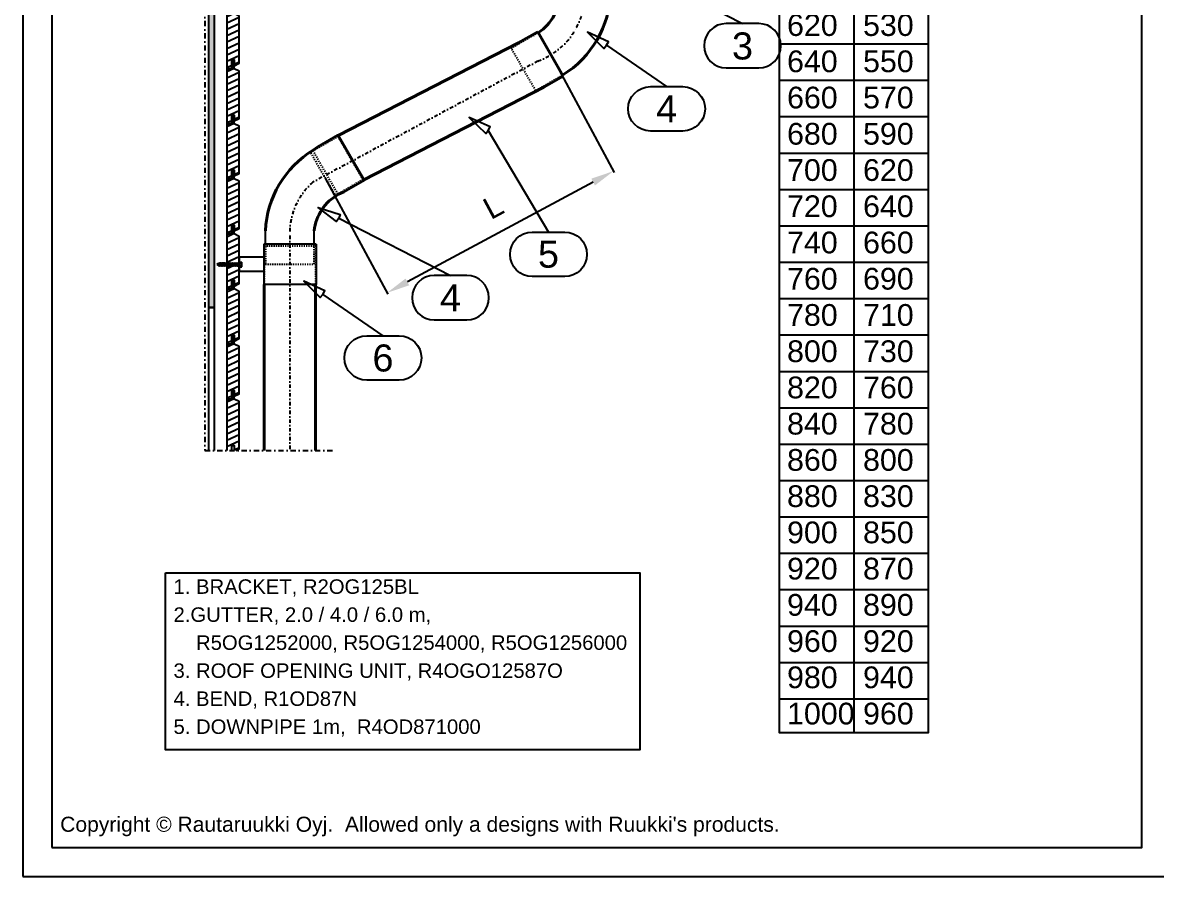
# Model space of a CAD drawing. Extents: x -5366 to 10078, y -29412 to -20292.
# Drawn here: x -2198 to -243, y -29412 to -27940 of the extents above; entities that cross this region are included whole.
import ezdxf
from ezdxf.enums import TextEntityAlignment as Align

# ---------------------------------------------------------------- set-up
doc = ezdxf.new("R2010")
doc.units = 0
for name, pattern in [('KL', [4, 2, -2]), ('PKEL', [5, 2, -1.5, 0, -1.5]), ('PKL', [7, 3, -2, 0, -2])]:
    doc.linetypes.add(name, pattern=pattern)
for name, color, linetype in [('025', 1, 'CONTINUOUS'), ('1', 7, 'CONTINUOUS'), ('CLASSIC', 7, 'CONTINUOUS'), ('DET_RAAMIT', 7, 'CONTINUOUS'), ('KIINNIKE', 1, 'CONTINUOUS'), ('MITAT', 2, 'CONTINUOUS'), ('POIMULEVY', 7, 'CONTINUOUS'), ('RAAMIT', 2, 'CONTINUOUS'), ('RU_COPYRIGHT', 7, 'CONTINUOUS'), ('RWS', 7, 'CONTINUOUS')]:
    doc.layers.add(name, color=color, linetype=linetype)
doc.layers.add('DET_RAAMI_ULOIN', color=7, linetype='CONTINUOUS', plot=False)
doc.layers.add('RWS LIMITYKSET YM', color=7, linetype='CONTINUOUS', plot=False)
doc.layers.add('KUVA', color=7, linetype='CONTINUOUS', lineweight=40)
doc.styles.add('arial', font='ARIAL.TTF')
doc.dimstyles.get("Standard").update_dxf_attribs({"dimtxt": 0.18, "dimasz": 0.18, "dimexe": 0.18, "dimexo": 0.0625, "dimgap": 0.09, "dimtad": 0, "dimtih": 1, "dimtoh": 1, "dimdec": 4, "dimzin": 0, "dimdsep": 46, "dimtxsty": 'Standard', "dimcen": 0.09, "dimadec": 0, "dimazin": 0, "dimtfac": 1, "dimtdec": 4, "dimtofl": 0, "dimtmove": 0, "dimatfit": 3, "dimfxl": 0, "dimtolj": 1, "dimtzin": 0, "dimarcsym": 0})

# ---------------------------------------------------------------- blocks, each defined once
blk = doc.blocks.new('Bracket wood wall')
at = {"layer": '1'}
for p, q in [((-691.1, -3746.1), (-781.5, -3746.1)), ((-781.5, -3746.1), (-781.5, -3815.7)), ((-691.1, -3746.1), (-691.1, -3815.7)), ((-691.1, -3815.7), (-781.5, -3815.7))]:
    blk.add_line(p, q, dxfattribs=at)
at = {"layer": 'RWS'}
for p, q in [((-781.5, -3768.4), (-824.1, -3768.4)), ((-824.1, -3768.4), (-824.1, -3793.4)), ((-781.5, -3793.4), (-824.1, -3793.4))]:
    blk.add_line(p, q, dxfattribs=at)
blk = doc.blocks.new('S55-38')
at = {"layer": 'KIINNIKE'}
for p, q in [((-22, 8.8), (-20, 7.8)), ((-20.7, 12.6), (-18.7, 11.6)), ((-19.2, 7.4), (-17.1, 6.3)), ((-17.9, 11.2), (-15.9, 10.1))]:
    blk.add_line(p, q, dxfattribs=at)
at = {"layer": 'KIINNIKE', "color": 1}
for p, q in [((-16.3, 6), (-14.3, 4.9)), ((-15.1, 9.8), (-13, 8.7)), ((-13.5, 4.5), (-11.4, 3.5)), ((-12.2, 8.3), (-10.2, 7.3)), ((-10.7, 3.1), (-8.6, 2.1)), ((-9.4, 6.9), (-7.3, 5.9)), ((-7.8, 1.7), (-5.8, 0.7)), ((-6.6, 5.5), (-4.5, 4.5)), ((-5, 0.3), (-2.9, -0.8)), ((-3.7, 4.1), (-1.7, 3)), ((-0.9, 2.7), (0.9, 1.8)), ((6.3, 1.3), (2.7, -5.8)), ((-2.2, -1.1), (-0.9, -1.8))]:
    blk.add_line(p, q, dxfattribs=at)
at = {"layer": 'KIINNIKE'}
for points in [[(-33.6, 16.3), (-34.2, 17.1)], [(-34.2, 17.1), (-33.3, 17.1)], [(-28.5, 12), (-29.2, 12.4)], [(-25.6, 10.6), (-27.7, 11.6)], [(-27.5, 15.9), (-27.2, 15.8)], [(-26.4, 15.4), (-24.4, 14.4)], [(-22.8, 9.2), (-24.9, 10.2)], [(-23.6, 14), (-21.5, 13)], [(-20, 7.8), (-20, 7.8)], [(-18.7, 11.6), (-18.8, 11.6)]]:
    blk.add_lwpolyline(points, dxfattribs=at)
for points in [[(-33.5, 15.5), (-33.7, 16), (-33.2, 17.3), (-32.8, 17.5), (-32.7, 17), (-33.1, 15.7)], [(-31.2, 12.5), (-31.4, 13.3), (-30, 17.4), (-29.4, 17.8), (-29.2, 17), (-30.6, 12.9)], [(-28.3, 11.1), (-28.6, 11.8), (-27.1, 16), (-26.6, 16.4), (-26.4, 15.6), (-27.8, 11.4)], [(-25.5, 9.7), (-25.7, 10.4), (-24.3, 14.6), (-23.7, 15), (-23.5, 14.2), (-24.9, 10)], [(-22.6, 8.3), (-22.9, 9), (-21.5, 13.2), (-20.9, 13.6), (-20.7, 12.8), (-22.1, 8.6)], [(-19.8, 6.9), (-20, 7.6), (-18.6, 11.7), (-18, 12.1), (-17.8, 11.4), (-19.3, 7.2)]]:
    blk.add_lwpolyline(points, close=True, dxfattribs=at)
for points in [[(-31.2, 13.7, -0.053388), (-32.8, 15.3), (-33.1, 15.7)], [(-32.7, 17.1), (-31.9, 17, -0.041911), (-30.2, 16.9)], [(-28.5, 12), (-29.2, 12.4, -0.035659), (-30.5, 13.2, -0.035659)], [(-29.3, 16.7, -0.048189), (-27.5, 15.9), (-27.2, 15.8)]]:
    blk.add_lwpolyline(points, format="xyb", dxfattribs=at)
at = {"layer": 'KIINNIKE', "color": 1}
for points in [[(-17, 5.4), (-17.2, 6.2), (-15.8, 10.3), (-15.2, 10.7), (-15, 9.9), (-16.4, 5.8)], [(-14.1, 4), (-14.4, 4.7), (-12.9, 8.9), (-12.4, 9.3), (-12.2, 8.5), (-13.6, 4.3)], [(-11.3, 2.6), (-11.5, 3.3), (-10.1, 7.5), (-9.5, 7.9), (-9.3, 7.1), (-10.7, 2.9)], [(-8.4, 1.2), (-8.7, 1.9), (-7.3, 6.1), (-6.7, 6.5), (-6.5, 5.7), (-7.9, 1.5)], [(-5.6, -0.2), (-5.8, 0.5), (-4.4, 4.7), (-3.8, 5), (-3.6, 4.3), (-5.1, 0.1)], [(-2.8, -1.6), (-3, -0.9), (-1.6, 3.2), (-1, 3.6), (-0.8, 2.8), (-2.2, -1.3)], [(2.1, 4.2), (3, 3.7), (-1.2, -4.7), (-2.1, -4.2)]]:
    blk.add_lwpolyline(points, close=True, dxfattribs=at)
at = {"layer": 'RWS', "color": 1}
for p, q in [((1.8, 1.3), (5.4, -0.5)), ((2.7, 3.1), (6.3, 1.3)), ((-0.9, -4), (2.7, -5.8)), ((0, -2.3), (3.6, -4))]:
    blk.add_line(p, q, dxfattribs=at)
blk = doc.blocks.new('A$C1A014E56')
at = {"layer": 'KUVA'}
for p, q in [((44.9, 0), (-44.9, 0)), ((44.9, -40), (44.9, 0)), ((-44.9, -40), (-44.9, 0)), ((-44.9, -40), (-44, -50)), ((44.9, -40), (43.9, -50))]:
    blk.add_line(p, q, dxfattribs=at)
for centre, radius, start, end in [((-123.9, -52.6), 79.9, 302.8696, 1.8564), ((-127.6, -46.1), 171.6, 301.3357, 358.6964)]:
    blk.add_arc(centre, radius, start, end, dxfattribs=at)
at = {"layer": 'RWS LIMITYKSET YM', "linetype": 'KL'}
for p, q in [((-127.2, -146.8), (-80.5, -119.7)), ((-85.1, -219.7), (-127.2, -146.8)), ((-38.4, -192.7), (-85.1, -219.7))]:
    blk.add_line(p, q, dxfattribs=at)
blk = doc.blocks.new('A$C3BAD2F99')
at = {"layer": 'KUVA'}
for p, q in [((-8.6, 46.8), (26, 66.8)), ((26, 66.8), (70.9, -10.9)), ((-8.6, 46.8), (-16.8, 41)), ((36.2, -30.9), (70.9, -10.9)), ((36.2, -30.9), (27.1, -35.2))]:
    blk.add_line(p, q, dxfattribs=at)
for centre, radius, start, end in [((72.9, -106.2), 172.3, 121.3675, 177.3191), ((66, -106.9), 81.6, 118.4668, 173.8186)]:
    blk.add_arc(centre, radius, start, end, dxfattribs=at)
at = {"layer": 'RWS'}
for p, q in [((-99.3, -121.1), (-99.3, -98.1)), ((-15.1, -121.1), (-15.1, -98.1))]:
    blk.add_line(p, q, dxfattribs=at)
at = {"layer": 'RWS LIMITYKSET YM', "linetype": 'KL'}
for p, q in [((-99.3, -121.1), (-99.3, -155.6)), ((-15.1, -155.6), (-15.1, -121.1)), ((-99.3, -155.6), (-15.1, -155.6))]:
    blk.add_line(p, q, dxfattribs=at)
blk = doc.blocks.new('A$C776502CB')
at = {"layer": 'KUVA'}
for p, q in [((311, 159.2), (0.5, -0.6)), ((355.1, 82.8), (44.6, -77)), ((44.6, -77), (0.5, -0.6))]:
    blk.add_line(p, q, dxfattribs=at)
at = {"layer": 'RWS'}
for p, q in [((0.5, -0.8), (0.5, -0.6)), ((44.6, -77), (44.4, -76.9))]:
    blk.add_line(p, q, dxfattribs=at)
at = {"layer": 'RWS LIMITYKSET YM', "linetype": 'KL'}
for p, q in [((0.1, -2.1), (-43.2, -27.1)), ((0.1, -2.1), (0.5, -0.8)), ((0.1, -2.1), (43.1, -76.6)), ((-43.2, -27.1), (-46.8, -30.7)), ((-46.8, -30.7), (-5.2, -102.9)), ((-0.2, -101.6), (-43.2, -27.1)), ((43.1, -76.6), (-0.2, -101.6)), ((43.1, -76.6), (44.4, -76.9)), ((-0.2, -101.6), (-5.2, -102.9))]:
    blk.add_line(p, q, dxfattribs=at)
blk = doc.blocks.new('*D153')
at = {"layer": 'MITAT', "color": 6, "lineweight": -2}
for p, q in [((-1285.1, -27997.9), (-1177.5, -28197.9)), ((-1675.8, -28207.9), (-1568.2, -28408)), ((-1213.9, -28214.7), (-1534.2, -28386.8))]:
    blk.add_line(p, q, dxfattribs=at)
at = {"layer": 'MITAT', "color": 6}
for points in [[(-1217.1, -28208.8), (-1210.8, -28220.5), (-1178.7, -28195.7)], [(-1537.3, -28381), (-1531, -28392.7), (-1569.4, -28405.8)]]:
    blk.add_solid(points, dxfattribs=at)
at = {"layer": 'MITAT', "color": 2, "insert": (-1386.2, -28257), "char_height": 37.5, "attachment_point": 5, "rotation": 28.2631, "style": 'arial'}
blk.add_mtext('\\A1;L', dxfattribs=at)

msp = doc.modelspace()

# ---------------------------------------------------------------- hatches: boundary and pattern name
at = {"layer": 'RAAMIT'}
h = msp.add_hatch(dxfattribs=at)
h.set_pattern_fill('PISTE', color=1, scale=0.04, style=0)
h.set_pattern_definition([(0, (-1000.4024, -26713.416), (2, 2), [0, -4])])
h.paths.add_polyline_path([(-1876.48828, -27431.11092), (-1867.48828, -27431.11092), (-1867.48828, -28431.11092), (-1876.48828, -28431.11092)])
at = {"layer": 'RWS'}
h = msp.add_hatch(dxfattribs=at)
h.set_pattern_fill('VAAKAV', color=1, scale=0.1, angle=25, style=0)
h.set_pattern_definition([(25, (-1000.402, -27093.416), (-4.22618, 9.06308), [])])
h.paths.add_polyline_path([(-1832.98828, -27908.99284), (-1836.98828, -27908.99284), (-1836.98828, -27923.99284), (-1845.48828, -27923.99284), (-1845.48828, -28018.99284), (-1836.98828, -28018.99284), (-1836.98828, -28003.99284), (-1832.98828, -28003.99284), (-1832.98828, -28013.99284), (-1824.48828, -28009.74284), (-1824.48828, -27928.24284), (-1832.98828, -27923.99284)])
h = msp.add_hatch(dxfattribs=at)
h.set_pattern_fill('VAAKAV', color=1, scale=0.1, angle=25, style=0)
h.set_pattern_definition([(25, (-1000.402, -27188.416), (-4.22618, 9.06308), [])])
h.paths.add_polyline_path([(-1832.98828, -28003.99284), (-1836.98828, -28003.99284), (-1836.98828, -28018.99284), (-1845.48828, -28018.99284), (-1845.48828, -28113.99284), (-1836.98828, -28113.99284), (-1836.98828, -28098.99284), (-1832.98828, -28098.99284), (-1832.98828, -28108.99284), (-1824.48828, -28104.74284), (-1824.48828, -28023.24284), (-1832.98828, -28018.99284)])
h = msp.add_hatch(dxfattribs=at)
h.set_pattern_fill('VAAKAV', color=1, scale=0.1, angle=25, style=0)
h.set_pattern_definition([(25, (-1000.402, -27283.416), (-4.22618, 9.06308), [])])
h.paths.add_polyline_path([(-1832.98828, -28098.99284), (-1836.98828, -28098.99284), (-1836.98828, -28113.99284), (-1845.48828, -28113.99284), (-1845.48828, -28208.99284), (-1836.98828, -28208.99284), (-1836.98828, -28193.99284), (-1832.98828, -28193.99284), (-1832.98828, -28203.99284), (-1824.48828, -28199.74284), (-1824.48828, -28118.24284), (-1832.98828, -28113.99284)])
h = msp.add_hatch(dxfattribs=at)
h.set_pattern_fill('VAAKAV', color=1, scale=0.1, angle=25, style=0)
h.set_pattern_definition([(25, (-1000.402, -27378.416), (-4.22618, 9.06308), [])])
h.paths.add_polyline_path([(-1832.98828, -28193.99284), (-1836.98828, -28193.99284), (-1836.98828, -28208.99284), (-1845.48828, -28208.99284), (-1845.48828, -28303.99284), (-1836.98828, -28303.99284), (-1836.98828, -28288.99284), (-1832.98828, -28288.99284), (-1832.98828, -28298.99284), (-1824.48828, -28294.74284), (-1824.48828, -28213.24284), (-1832.98828, -28208.99284)])
h = msp.add_hatch(dxfattribs=at)
h.set_pattern_fill('VAAKAV', color=1, scale=0.1, angle=25, style=0)
h.set_pattern_definition([(25, (-1000.402, -27473.416), (-4.22618, 9.06308), [])])
h.paths.add_polyline_path([(-1832.98828, -28288.99284), (-1836.98828, -28288.99284), (-1836.98828, -28303.99284), (-1845.48828, -28303.99284), (-1845.48828, -28398.99284), (-1836.98828, -28398.99284), (-1836.98828, -28383.99284), (-1832.98828, -28383.99284), (-1832.98828, -28393.99284), (-1824.48828, -28389.74284), (-1824.48828, -28308.24284), (-1832.98828, -28303.99284)])
h = msp.add_hatch(dxfattribs=at)
h.set_pattern_fill('VAAKAV', color=1, scale=0.1, angle=25, style=0)
h.set_pattern_definition([(25, (-1000.402, -27568.416), (-4.22618, 9.06308), [])])
h.paths.add_polyline_path([(-1832.98828, -28383.99284), (-1836.98828, -28383.99284), (-1836.98828, -28398.99284), (-1845.48828, -28398.99284), (-1845.48828, -28493.99284), (-1836.98828, -28493.99284), (-1836.98828, -28478.99284), (-1832.98828, -28478.99284), (-1832.98828, -28488.99284), (-1824.48828, -28484.74284), (-1824.48828, -28403.24284), (-1832.98828, -28398.99284)])
h = msp.add_hatch(dxfattribs=at)
h.set_pattern_fill('VAAKAV', color=1, scale=0.1, angle=25, style=0)
h.set_pattern_definition([(25, (-1000.402, -27663.416), (-4.22618, 9.06308), [])])
h.paths.add_polyline_path([(-1832.98828, -28478.99284), (-1836.98828, -28478.99284), (-1836.98828, -28493.99284), (-1845.48828, -28493.99284), (-1845.48828, -28588.99284), (-1836.98828, -28588.99284), (-1836.98828, -28573.99284), (-1832.98828, -28573.99284), (-1832.98828, -28583.99284), (-1824.48828, -28579.74284), (-1824.48828, -28498.24284), (-1832.98828, -28493.99284)])
h = msp.add_hatch(dxfattribs=at)
h.set_pattern_fill('VAAKAV', color=1, scale=0.1, angle=25, style=0)
h.set_pattern_definition([(25, (-1000.402, -27758.416), (-4.22618, 9.06308), [])])
h.paths.add_polyline_path([(-1845.48828, -28677.49957), (-1836.98828, -28677.49957), (-1836.98828, -28668.99284), (-1832.98828, -28668.99284), (-1832.98828, -28678.99284), (-1824.48828, -28674.74284), (-1824.48828, -28593.24284), (-1832.98828, -28588.99284), (-1832.98828, -28573.99284), (-1836.98828, -28573.99284), (-1836.98828, -28588.99284), (-1845.48828, -28588.99284)])

# ---------------------------------------------------------------- linework, layer by layer
at = {"layer": '025', "color": 1, "linetype": 'PKL', "ltscale": 3}
msp.add_line((-1883.3462, -27282.62964), (-1883.3462, -28677.49957), dxfattribs=at)
at = {"layer": '025', "linetype": 'PKL', "ltscale": 3}
msp.add_line((-1883.3462, -28677.49957), (-1658.70878, -28677.49957), dxfattribs=at)
at = {"layer": 'CLASSIC', "color": 1}
for points in [[(-1149.04795, -27842.17625), (-1152.75946, -27848.07363), (-1184.60738, -27823.91353), (-1146.41689, -27835.72396), (-1149.04795, -27842.17625), (-956.28074, -27941.1782), (-984.26324, -27941.1782, 1), (-984.26324, -28017.73025), (-928.29824, -28017.73025, 1), (-928.29824, -27941.1782), (-956.28074, -27941.1782)], [(-1190.82247, -27978.53795), (-1187.38474, -27972.47189), (-1223.77131, -27955.85818), (-1195.26133, -27983.9149), (-1190.82247, -27978.53795), (-1087.10543, -28049.92977), (-1059.10545, -28049.92977, -1), (-1059.10545, -28126.52964), (-1115.10542, -28126.52964, -1), (-1115.10542, -28049.92977), (-1087.10543, -28049.92977)], [(-1394.65504, -28125.67253), (-1391.2173, -28119.60646), (-1427.60388, -28102.99276), (-1399.0939, -28131.04948), (-1394.65504, -28125.67253), (-1290.938, -28300.99359), (-1262.93802, -28300.99359, -1), (-1262.93802, -28377.59347), (-1318.93798, -28377.59347, -1), (-1318.93798, -28300.99359), (-1290.938, -28300.99359)], [(-1652.6539, -28276.85724), (-1656.36541, -28282.75462), (-1688.21333, -28258.59452), (-1650.02284, -28270.40495), (-1652.6539, -28276.85724), (-1459.88669, -28375.85919), (-1487.86919, -28375.85919, 1), (-1487.86919, -28452.41124), (-1431.90419, -28452.41124, 1), (-1431.90419, -28375.85919), (-1459.88669, -28375.85919)], [(-1680.02781, -28408.36259), (-1676.59008, -28402.29653), (-1712.97666, -28385.68283), (-1684.46668, -28413.73954), (-1680.02781, -28408.36259), (-1576.31078, -28479.75441), (-1548.3108, -28479.75441, -1), (-1548.3108, -28556.35429), (-1604.31076, -28556.35429, -1), (-1604.31076, -28479.75441), (-1576.31078, -28479.75441)]]:
    msp.add_lwpolyline(points, format="xyb", dxfattribs=at)
at = {"layer": 'DET_RAAMI_ULOIN', "color": 2}
msp.add_lwpolyline([(-2197.64544, -29412.3081), (-217.64544, -29412.3081), (-217.64544, -26562.3081), (-2197.64544, -26562.3081)], close=True, dxfattribs=at)
at = {"layer": 'DET_RAAMIT', "color": 2}
msp.add_lwpolyline([(-2147.64544, -29362.3081), (-267.64544, -29362.3081), (-267.64544, -26612.3081), (-2147.64544, -26612.3081)], close=True, dxfattribs=at)
at = {"layer": 'KUVA'}
for p, q in [((-1309.48716, -27955.26052), (-1342.90229, -27974.55275)), ((-1309.48716, -27955.26052), (-1265.38716, -28031.64396)), ((-1265.38716, -28031.64396), (-1298.80229, -28050.93619)), ((-1780.98571, -28391.44842), (-1780.98571, -28677.49957)), ((-1692.78571, -28391.44842), (-1692.78571, -28677.49957))]:
    msp.add_line(p, q, dxfattribs=at)
at = {"layer": 'RAAMIT'}
msp.add_lwpolyline([(-1876.48828, -27431.11092), (-1867.48828, -27431.11092), (-1867.48828, -28431.11092), (-1876.48828, -28431.11092)], close=True, dxfattribs=at)
msp.add_lwpolyline([(-1876.48828, -28677.49957), (-1876.48828, -28431.11092), (-1867.48828, -28431.11092), (-1867.48828, -28677.49957)], dxfattribs=at)
at = {"layer": 'RWS', "color": 1, "linetype": 'PKL', "ltscale": 3}
msp.add_line((-1883.3462, -27282.62964), (-1883.3462, -28677.49957), dxfattribs=at)
at = {"layer": 'RWS', "color": 1, "ltscale": 3}
for p, q in [((-764.28273, -27471.43575), (-764.28273, -29164.54255)), ((-892.65551, -27976.16376), (-635.90994, -27976.16376)), ((-892.65551, -28038.93742), (-635.90994, -28038.93742)), ((-892.65551, -28101.71107), (-635.90994, -28101.71107)), ((-892.65551, -28164.48473), (-635.90994, -28164.48473)), ((-892.65551, -28227.25839), (-635.90994, -28227.25839)), ((-892.65551, -28290.03205), (-635.90994, -28290.03205)), ((-892.65551, -28352.80571), (-635.90994, -28352.80571)), ((-892.65551, -28415.57936), (-635.90994, -28415.57936)), ((-892.65551, -28478.35302), (-635.90994, -28478.35302)), ((-892.65551, -28541.12668), (-635.90994, -28541.12668)), ((-892.65551, -28603.90034), (-635.90994, -28603.90034)), ((-892.65551, -28666.674), (-635.90994, -28666.674)), ((-892.65551, -28729.44765), (-635.90994, -28729.44765)), ((-892.65551, -28792.22131), (-635.90994, -28792.22131)), ((-892.65551, -28854.99497), (-635.90994, -28854.99497)), ((-892.65551, -28917.76863), (-635.90994, -28917.76863)), ((-892.65551, -28980.54229), (-635.90994, -28980.54229)), ((-892.65551, -29043.31594), (-635.90994, -29043.31594)), ((-892.65551, -29106.0896), (-635.90994, -29106.0896))]:
    msp.add_line(p, q, dxfattribs=at)
msp.add_lwpolyline([(-892.65551, -27471.43575), (-635.90994, -27471.43575), (-635.90994, -29164.54255), (-892.65551, -29164.54255)], close=True, dxfattribs=at)
at = {"layer": 'RWS', "linetype": 'PKEL', "ltscale": 3}
msp.add_lwpolyline([(-1228.02636, -27804.66777), (-1228.02672, -27883.26672, -0.3286788922), (-1309.2372, -28006.0385), (-1697.35126, -28214.74119, 0.2240776851), (-1737.04489, -28306.90969), (-1736.88571, -28677.49957)], format="xyb", dxfattribs=at)
at = {"layer": 'RWS', "color": 2}
for points in [[(-1832.98828, -27908.99284), (-1836.98828, -27908.99284), (-1836.98828, -27923.99284), (-1845.48828, -27923.99284), (-1845.48828, -28018.99284), (-1836.98828, -28018.99284), (-1836.98828, -28003.99284), (-1832.98828, -28003.99284), (-1832.98828, -28013.99284), (-1824.48828, -28009.74284), (-1824.48828, -27928.24284), (-1832.98828, -27923.99284)], [(-1832.98828, -28003.99284), (-1836.98828, -28003.99284), (-1836.98828, -28018.99284), (-1845.48828, -28018.99284), (-1845.48828, -28113.99284), (-1836.98828, -28113.99284), (-1836.98828, -28098.99284), (-1832.98828, -28098.99284), (-1832.98828, -28108.99284), (-1824.48828, -28104.74284), (-1824.48828, -28023.24284), (-1832.98828, -28018.99284)], [(-1832.98828, -28098.99284), (-1836.98828, -28098.99284), (-1836.98828, -28113.99284), (-1845.48828, -28113.99284), (-1845.48828, -28208.99284), (-1836.98828, -28208.99284), (-1836.98828, -28193.99284), (-1832.98828, -28193.99284), (-1832.98828, -28203.99284), (-1824.48828, -28199.74284), (-1824.48828, -28118.24284), (-1832.98828, -28113.99284)], [(-1832.98828, -28193.99284), (-1836.98828, -28193.99284), (-1836.98828, -28208.99284), (-1845.48828, -28208.99284), (-1845.48828, -28303.99284), (-1836.98828, -28303.99284), (-1836.98828, -28288.99284), (-1832.98828, -28288.99284), (-1832.98828, -28298.99284), (-1824.48828, -28294.74284), (-1824.48828, -28213.24284), (-1832.98828, -28208.99284)], [(-1832.98828, -28288.99284), (-1836.98828, -28288.99284), (-1836.98828, -28303.99284), (-1845.48828, -28303.99284), (-1845.48828, -28398.99284), (-1836.98828, -28398.99284), (-1836.98828, -28383.99284), (-1832.98828, -28383.99284), (-1832.98828, -28393.99284), (-1824.48828, -28389.74284), (-1824.48828, -28308.24284), (-1832.98828, -28303.99284)], [(-1832.98828, -28383.99284), (-1836.98828, -28383.99284), (-1836.98828, -28398.99284), (-1845.48828, -28398.99284), (-1845.48828, -28493.99284), (-1836.98828, -28493.99284), (-1836.98828, -28478.99284), (-1832.98828, -28478.99284), (-1832.98828, -28488.99284), (-1824.48828, -28484.74284), (-1824.48828, -28403.24284), (-1832.98828, -28398.99284)], [(-1832.98828, -28478.99284), (-1836.98828, -28478.99284), (-1836.98828, -28493.99284), (-1845.48828, -28493.99284), (-1845.48828, -28588.99284), (-1836.98828, -28588.99284), (-1836.98828, -28573.99284), (-1832.98828, -28573.99284), (-1832.98828, -28583.99284), (-1824.48828, -28579.74284), (-1824.48828, -28498.24284), (-1832.98828, -28493.99284)]]:
    msp.add_lwpolyline(points, close=True, dxfattribs=at)
for points in [[(-1830.00175, -28677.49957), (-1824.48828, -28674.74284), (-1824.48828, -28593.24284), (-1832.98828, -28588.99284), (-1832.98828, -28573.99284), (-1836.98828, -28573.99284), (-1836.98828, -28588.99284), (-1845.48828, -28588.99284), (-1845.48828, -28677.49957)], [(-1836.98828, -28677.49957), (-1836.98828, -28668.99284), (-1832.98828, -28668.99284), (-1832.98828, -28677.49957)]]:
    msp.add_lwpolyline(points, dxfattribs=at)
at = {"layer": 'RWS', "color": 5}
msp.add_lwpolyline([(-1951.59475, -28888.6755), (-1133.05864, -28888.6755), (-1133.05864, -29194.21812), (-1951.59475, -29194.21812)], close=True, dxfattribs=at)
at = {"layer": 'RWS LIMITYKSET YM', "linetype": 'KL'}
for p, q in [((-1780.98571, -28324.3816), (-1780.98571, -28391.44842)), ((-1780.98571, -28324.3816), (-1692.78571, -28324.3816)), ((-1692.78571, -28324.3816), (-1692.78571, -28391.44842))]:
    msp.add_line(p, q, dxfattribs=at)

# ---------------------------------------------------------------- block references
at = {"layer": 'POIMULEVY', "color": 1, "xscale": -1, "rotation": 153.4349488229221}
msp.add_blockref('S55-38', (-1824.48828, -28356.64842), dxfattribs=at)
at = {"layer": 'RWS'}
for name, p in [('A$C1A014E56', (-1228.02624, -27837.19905)), ('A$C776502CB', (-1653.86862, -28133.70458)), ('A$C3BAD2F99', (-1679.86431, -28200.5174)), ('Bracket wood wall', (-1000.40242, -24575.77598))]:
    msp.add_blockref(name, p, dxfattribs=at)

# ---------------------------------------------------------------- texts
at = {"layer": 'CLASSIC', "color": 2, "style": 'arial'}
for s, p in [('3', (-956.3292, -27979.78515)), ('4', (-1087.10543, -28088.2297)), ('5', (-1290.938, -28339.29353)), ('4', (-1459.93515, -28414.46614)), ('6', (-1576.31078, -28518.05435))]:
    msp.add_text(s, height=46.66664, dxfattribs=at).set_placement(p, align=Align.MIDDLE)
msp.add_text('5. DOWNPIPE 1m,  R4OD871000', height=24.9998438, dxfattribs=at).set_placement((-1937.51476, -29166.62981))
at = {"layer": 'POIMULEVY', "color": 2, "style": 'arial'}
for s, p in [('1. BRACKET, R2OG125BL', (-1937.51476, -28924.96465)), ('2.GUTTER, 2.0 / 4.0 / 6.0 m,', (-1937.51476, -28973.29768)), ('    R5OG1252000, R5OG1254000, R5OG1256000', (-1937.51476, -29021.63071)), ('3. ROOF OPENING UNIT, R4OGO12587O', (-1937.51476, -29069.96374)), ('4. BEND, R1OD87N', (-1937.51476, -29118.29677))]:
    msp.add_text(s, height=24.9998438, dxfattribs=at).set_placement(p)
at = {"layer": 'RU_COPYRIGHT', "color": 1, "insert": (-2132.97441, -29309.43564), "char_height": 26, "width": 2223.1430146, "attachment_point": 1}
msp.add_mtext("{\\fArial|b0|i0|c0|p34;Copyright © Rautaruukki Oyj.  Allowed only a designs with Ruukki's products.}", dxfattribs=at)
at = {"layer": 'RWS', "color": 2, "linetype": 'PKEL', "insert": (-879.48611, -27487.45408), "char_height": 37.5, "width": 710.6122253, "attachment_point": 1, "style": 'arial'}
msp.add_mtext('A{\\H0.5333x;(mm)}   L{\\H0.5333x;(mm)}\\P500   390\\P520   410\\P540   430\\P560   460\\P580   480\\P600   500\\P620   530\\P640   550\\P660   570\\P680   590\\P700   620\\P720   640\\P740   660\\P760   690\\P780   710\\P800   730\\P820   760\\P840   780\\P860   800\\P880   830\\P900   850\\P920   870\\P940   890\\P960   920\\P980   940\\P1000 960', dxfattribs=at)

# ---------------------------------------------------------------- dimensions: what is measured, and where the dimension line sits
at = {"layer": 'MITAT', "color": 5}
dim = msp.add_linear_dim(base=(-1569.39294, -28405.78117), p1=(-1287.43716, -27993.45224), p2=(-1678.14183, -28203.50081), angle=208.26312815, text='L', dimstyle='Standard', override={"dimscale": 2.5, "dimtxt": 15, "dimasz": 16, "dimexe": 1, "dimexo": 2, "dimgap": 0.5, "dimjust": 0, "dimtih": 0, "dimtoh": 0, "dimdec": 0, "dimzin": 8, "dimtxsty": 'arial', "dimdle": 1, "dimclrd": 6, "dimclre": 6, "dimclrt": 2, "dimtp": 0.5, "dimtm": 0.5, "dimtfac": 0.01875, "dimtix": 1, "dimtofl": 1, "dimtmove": 2, "dimtvp": 1}, dxfattribs=at)
dim.commit()
dim.dimension.update_dxf_attribs({"geometry": '*D153', "text_midpoint": (-1386.17472, -28256.98615), "dimtype": 161})

doc.saveas('drawing.dxf')
